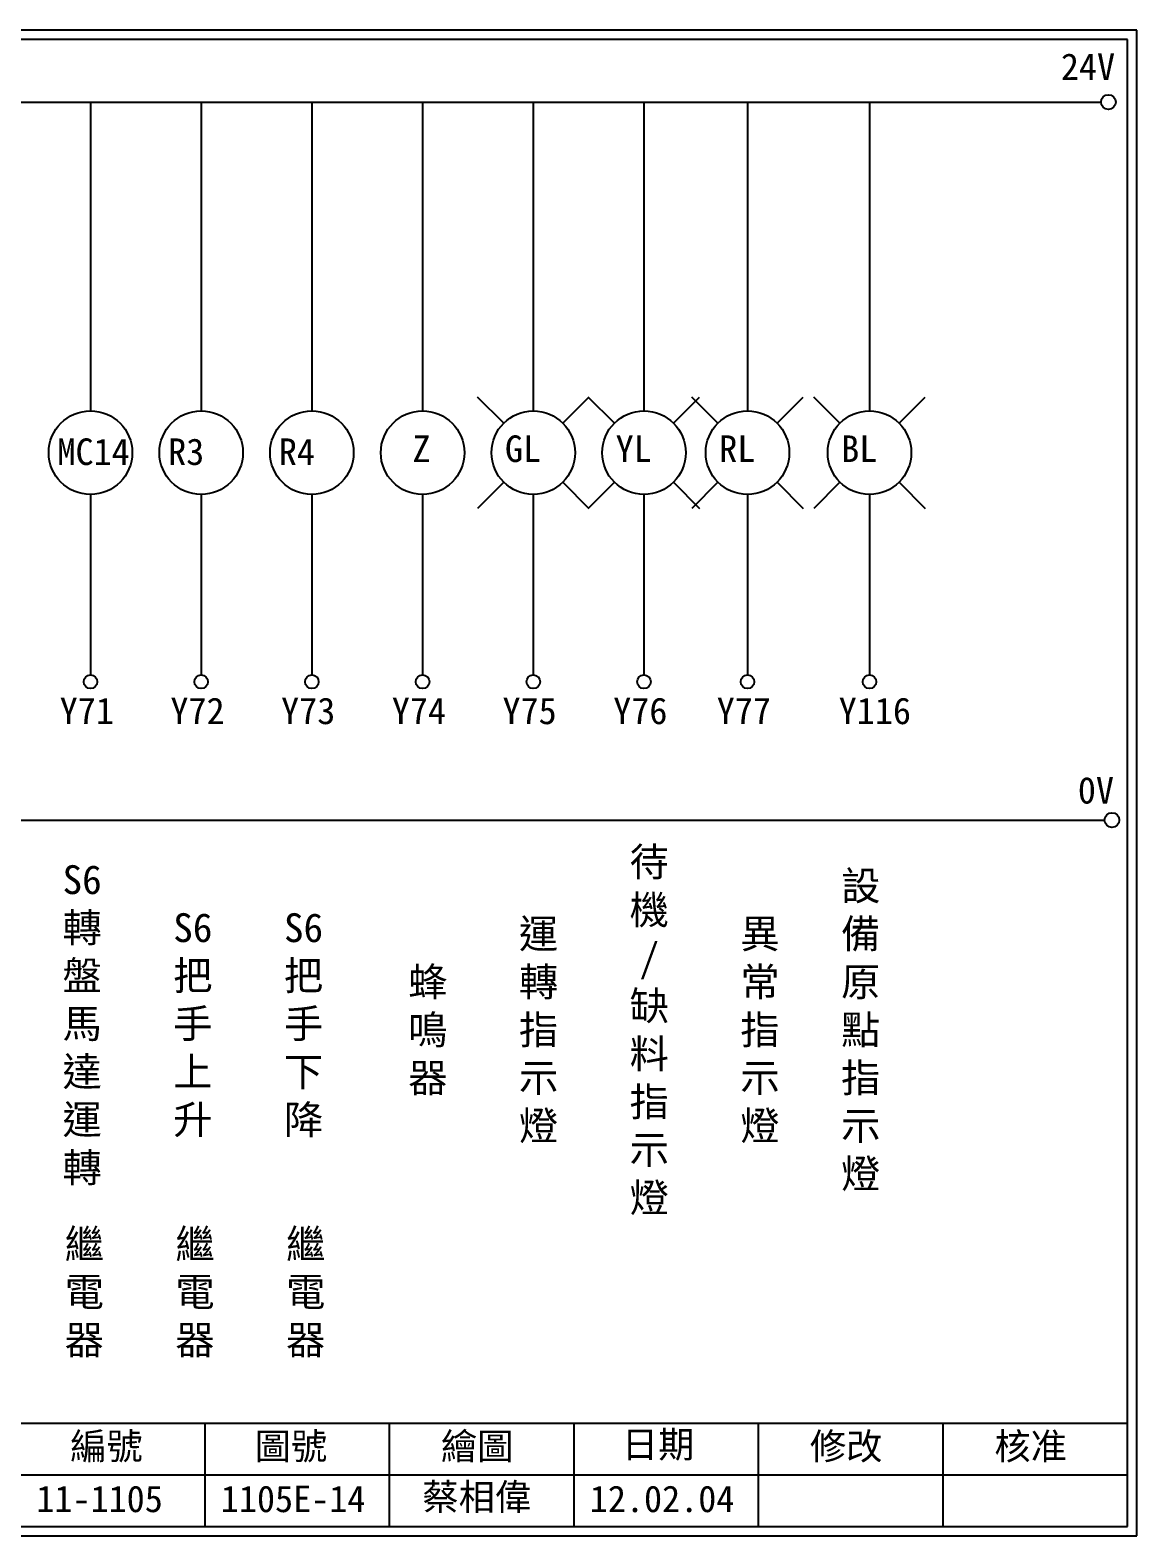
# Model space of a CAD drawing. Extents: x 926 to 1213, y 3 to 207.
# Drawn here: x 1062.8 to 1212.7, y 3 to 207 of the extents above; entities that cross this region are included whole.
import ezdxf

# ---------------------------------------------------------------- set-up
doc = ezdxf.new("R2010")
doc.units = 0
doc.layers.get('0').update_dxf_attribs({"linetype": 'CONTINUOUS'})
doc.layers.add('圖框層', color=7, linetype='CONTINUOUS')
doc.layers.add('標尺寸層', color=3, linetype='CONTINUOUS')
doc.styles.add('CNS', font='romanc.shx', dxfattribs={"bigfont": 'chineset.shx'})
doc.styles.add('STSL', font='KAIU.TTF')

msp = doc.modelspace()

# ---------------------------------------------------------------- linework, layer by layer
for centre in [(1208.88, 197.22), (1209.36, 99.96)]:
    msp.add_circle(centre, 1)
at = {"layer": '圖框層', "color": 7}
for p, q in [((1212.74, 206.97), (925.74, 206.97)), ((1212.74, 3), (1212.74, 206.97)), ((1211.49, 205.72), (926.99, 205.72)), ((1211.49, 4.25), (1211.49, 205.72)), ((926.99, 18.25), (1211.49, 18.25)), ((1086.49, 4.25), (1086.49, 18.25)), ((1111.49, 4.25), (1111.49, 18.25)), ((1136.49, 4.25), (1136.49, 18.25)), ((1161.49, 4.25), (1161.49, 18.25)), ((1186.49, 4.25), (1186.49, 18.25)), ((1061.49, 11.25), (1211.49, 11.25)), ((926.99, 4.25), (1211.49, 4.25)), ((925.74, 3), (1212.74, 3))]:
    msp.add_line(p, q, dxfattribs=at)
at = {"layer": '標尺寸層', "color": 7}
for p, q in [((930.28, 197.22), (1207.88, 197.22)), ((1070.95, 197.22), (1070.95, 155.39)), ((1085.95, 197.22), (1085.95, 155.39)), ((1100.95, 197.22), (1100.95, 155.39)), ((1115.95, 197.22), (1115.95, 155.39)), ((1130.95, 197.22), (1130.95, 155.39)), ((1145.95, 197.22), (1145.95, 155.39)), ((1159.98, 197.22), (1159.98, 155.39)), ((1176.51, 197.22), (1176.51, 155.39)), ((1126.95, 153.73), (1123.41, 157.27)), ((1134.96, 153.73), (1138.49, 157.27)), ((1141.95, 153.73), (1138.41, 157.27)), ((1149.96, 153.73), (1153.49, 157.27)), ((1155.98, 153.73), (1152.44, 157.27)), ((1163.99, 153.73), (1167.52, 157.27)), ((1172.51, 153.73), (1168.97, 157.27)), ((1180.52, 153.73), (1184.05, 157.27)), ((1126.95, 145.73), (1123.41, 142.19)), ((1134.96, 145.73), (1138.49, 142.19)), ((1141.95, 145.73), (1138.41, 142.19)), ((1149.96, 145.73), (1153.49, 142.19)), ((1155.98, 145.73), (1152.44, 142.19)), ((1163.99, 145.73), (1167.52, 142.19)), ((1172.51, 145.73), (1168.97, 142.19)), ((1180.52, 145.73), (1184.05, 142.19)), ((1070.95, 144.07), (1070.95, 119.62)), ((1085.95, 144.07), (1085.95, 119.62)), ((1100.95, 144.07), (1100.95, 119.62)), ((1115.95, 144.07), (1115.95, 119.62)), ((1130.95, 144.07), (1130.95, 119.62)), ((1145.95, 144.07), (1145.95, 119.62)), ((1159.98, 144.07), (1159.98, 119.62)), ((1176.51, 144.07), (1176.51, 119.62)), ((930.49, 99.96), (1208.36, 99.96))]:
    msp.add_line(p, q, dxfattribs=at)
for centre, radius in [((1070.95, 149.73), 5.66), ((1085.95, 149.73), 5.66), ((1100.95, 149.73), 5.66), ((1115.95, 149.73), 5.66), ((1130.95, 149.73), 5.66), ((1145.95, 149.73), 5.66), ((1159.98, 149.73), 5.66), ((1176.51, 149.73), 5.66), ((1070.95, 118.7), 0.92), ((1085.95, 118.7), 0.92), ((1100.95, 118.7), 0.92), ((1115.95, 118.7), 0.92), ((1130.95, 118.7), 0.92), ((1145.95, 118.7), 0.92), ((1159.98, 118.7), 0.92), ((1176.51, 118.7), 0.92)]:
    msp.add_circle(centre, radius, dxfattribs=at)

# ---------------------------------------------------------------- texts
at = {"layer": '圖框層', "color": 4, "style": 'STSL'}
for s, p in [('24V', (1202.44, 200.22)), ('MC14', (1066.47, 148.06)), ('R3', (1081.47, 148.06)), ('R4', (1096.47, 148.06)), ('Z', (1114.58, 148.47)), ('GL', (1127.11, 148.47)), ('YL', (1142.11, 148.47)), ('RL', (1156.14, 148.47)), ('BL', (1172.67, 148.47)), ('Y71', (1066.78, 112.96)), ('Y72', (1081.78, 112.96)), ('Y73', (1096.78, 112.96)), ('Y74', (1111.78, 112.96)), ('Y75', (1126.78, 112.96)), ('Y76', (1141.78, 112.96)), ('Y77', (1155.81, 112.96)), ('Y116', (1172.34, 112.96)), ('0V', (1204.74, 102.2)), ('編號', (1068.21, 13.34)), ('圖號', (1093.21, 13.34)), ('繪圖', (1118.44, 13.34)), ('日期', (1142.96, 13.59)), ('修改', (1168.44, 13.34)), ('核准', (1193.44, 13.34)), ('蔡相偉', (1115.93, 6.47)), ('11-1105', (1063.61, 6.22)), ('1105E-14', (1088.61, 6.22)), ('12.02.04', (1138.61, 6.22))]:
    msp.add_text(s, height=3.6, dxfattribs=at).set_placement(p)
at = {"layer": '標尺寸層', "color": 7, "char_height": 3.9, "attachment_point": 5, "style": 'CNS'}
for s, insert, width in [('{\\fDFKai-SB|b0|i0|c136|p65;待機\\P/\\P缺料指示燈}', (1146.67, 71.35), 2.8481), ('{\\fDFKai-SB|b0|i0|c136|p65;S6轉盤馬達運轉}', (1069.82, 72.17), 2.8481), ('{\\fDFKai-SB|b0|i0|c136|p65;設備原點指示燈}', (1175.32, 71.35), 2.8481), ('{\\fDFKai-SB|b0|i0|c136|p65;S6把手上升}', (1084.82, 72.17), 2.8481), ('{\\fDFKai-SB|b0|i0|c136|p65;S6把手下降}', (1099.82, 72.17), 2.8481), ('{\\fDFKai-SB|b0|i0|c136|p65;運轉指示燈}', (1131.67, 71.35), 2.8481), ('{\\fDFKai-SB|b0|i0|c136|p65;異常指示燈}', (1161.67, 71.35), 2.8481), ('{\\fDFKai-SB|b0|i0|c136|p65;蜂鳴器}', (1116.67, 71.35), 2.8481), ('{\\fDFKai-SB|b0|i0|c136|p65;繼電器}', (1070.12, 35.84), 8.6627), ('{\\fDFKai-SB|b0|i0|c136|p65;繼電器}', (1085.12, 35.84), 8.6627), ('{\\fDFKai-SB|b0|i0|c136|p65;繼電器}', (1100.12, 35.84), 8.6627)]:
    msp.add_mtext(s, dxfattribs=dict(at, insert=insert, width=width))

doc.saveas('drawing.dxf')
